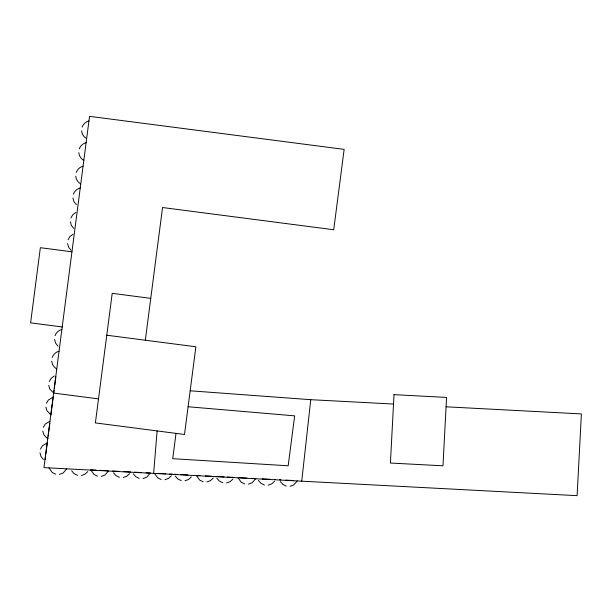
<?xml version="1.0" encoding="UTF-8"?>
<svg xmlns="http://www.w3.org/2000/svg" width="612" height="612" viewBox="0 0 612 612"><rect width="100%" height="100%" fill="white"/><g stroke="black" fill="none" stroke-linecap="round" stroke-linejoin="round"><path stroke-width="0.92" d="M153.643 473.397L157.108 430.924M301.739 481.185L310.766 399.69L393.524 404.042M45.104 459.696L45.548 456.3M45.839 454.028L46.818 446.485M46.917 445.743L47.285 442.904M47.805 438.858L47.927 437.94M48.149 436.249L48.662 432.279M48.761 431.521L49.297 427.375M49.411 426.495L49.832 423.259M50.926 414.829L51.683 409.007M51.783 408.25L52.303 404.218M52.418 403.339L52.953 399.223M53.045 398.488L53.221 397.127M53.749 393.08L54.086 390.464M54.307 388.765L55.868 376.74M145.327 340.226L162.547 207.529L333.716 229.745L344.143 149.382L89.536 116.341L43.942 467.629L577.101 495.659L581.4 413.919L446.087 406.804M176.004 433.38L172.722 458.686L288.175 465.778L294.655 415.854L188.098 406.751M82.13 127.105C83.194 124.06 85.818 121.681 88.939 120.908M79.308 148.854C80.371 145.809 82.995 143.43 86.116 142.657M76.248 172.423C77.311 169.379 79.935 167 83.064 166.227M73.425 194.172C74.488 191.128 77.112 188.748 80.241 187.976M70.885 218.002L72.82 214.713L75.888 212.44M68.062 239.751L69.998 236.462L73.065 234.197M55.065 335.651C56.128 332.614 58.744 330.228 61.873 329.455M52.242 357.4C53.305 354.363 55.921 351.984 59.05 351.212M49.235 381.567L51.171 378.277L54.239 376.005M46.413 403.316L48.348 400.026L53.091 397.173M43.291 427.352L45.227 424.062L49.97 421.209M40.468 449.101L42.404 445.811L47.147 442.958M66.769 468.83L63.051 473.068L59.471 474.377M108.515 471.026L104.904 475.08L101.317 476.381M150.231 473.214L146.62 477.268L143.032 478.576M255.663 478.76L252.052 482.814L248.464 484.123M297.264 480.948L293.661 485.002L290.073 486.311M87.746 471.615L84.961 474.224L81.373 475.532M129.599 473.619L126.806 476.228L123.226 477.536M171.306 475.815L168.522 478.423L164.934 479.732M191.357 476.87L188.565 479.479L184.985 480.787M213.259 478.018L210.467 480.627L206.887 481.935M232.935 479.058L230.15 481.659L226.562 482.967M274.543 481.239L271.759 483.847L268.171 485.155M90.813 469.863L96.183 470.146M99.725 470.33L107.72 470.75M112.715 471.018L118.973 471.347M123.915 471.607L130.547 471.951M134.64 472.166L141.441 472.525M146.008 472.77L150.353 472.992M158.034 473.397L165.63 473.795M169.623 474.009L172.255 474.147M174.474 474.262L177.335 474.415M180.731 474.591L187.96 474.973M196.375 475.417L199.979 475.601M205.288 475.884L211.568 476.213M216.059 476.45L224.084 476.87M227.259 477.039L233.883 477.391M239.33 477.674L246.873 478.071M251.448 478.309L255.785 478.538M262.15 478.875L270.389 479.303M274.566 479.525L275.492 479.578M279.562 479.793L280.939 479.862M285.819 480.122L293.049 480.497M190.171 390.793L310.766 399.69M71.956 251.8L40.354 247.699L30.6 322.861L62.202 326.961M150.759 298.358L112.203 293.347L95.388 422.915L184.503 434.482L195.878 346.782L106.771 335.215M53.619 393.072L98.509 398.894M286.263 486.112L282.828 484.429L280.334 481.545M264.361 484.956L260.926 483.281L258.432 480.397M244.655 483.924L241.227 482.248L238.06 477.834M222.753 482.769L219.326 481.093L216.824 478.209M203.069 481.736L199.642 480.06L196.483 475.646M181.167 480.581L177.74 478.905L175.246 476.021M161.124 479.533L157.697 477.85L154.53 473.443M139.222 478.377L135.795 476.702L133.294 473.818M119.409 477.337L115.982 475.662L113.48 472.77M97.507 476.182L94.08 474.507L90.913 470.1M77.563 475.325L74.129 473.65L71.635 470.766M55.654 474.178L52.227 472.502L48.975 467.889M86.644 138.61C83.821 137.065 81.893 134.097 81.641 130.884M83.821 160.367C80.998 158.822 79.07 155.846 78.818 152.64M80.761 183.929C77.938 182.384 76.01 179.415 75.758 176.202M56.755 368.914C53.925 367.368 52.005 364.4 51.745 361.187M53.627 392.996L49.771 389.025L48.746 385.353M50.804 414.745L46.948 410.782L45.923 407.102M47.69 438.781L43.834 434.811L42.802 431.131M76.347 204.607L73.96 201.631L72.935 197.959M73.807 228.444L71.42 225.468L70.395 221.789M70.984 250.193L68.598 247.217L67.572 243.538M57.987 346.086L55.6 343.11L54.567 339.438M43.398 459.536L41.012 456.56L39.979 452.888M394.013 394.656L390.418 463.039L442.981 465.801L446.576 397.418L394.013 394.656"/></g></svg>
